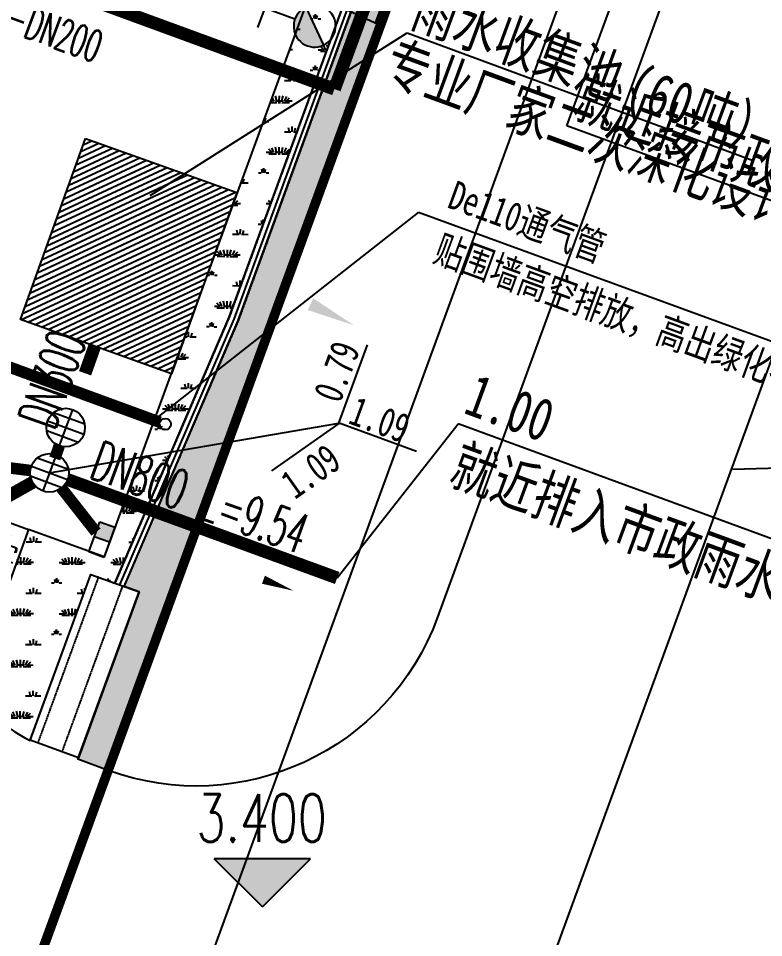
# Model space of a CAD drawing. Extents: x -111898 to 889894, y -2 to 1194865.
# Drawn here: x 699566 to 722772, y 815935 to 844572 of the extents above; entities that cross this region are included whole.
import ezdxf

# ---------------------------------------------------------------- set-up
doc = ezdxf.new("R2010")
doc.units = 0
doc.header["$LTSCALE"] = 10
doc.header["$MEASUREMENT"] = 0
doc.linetypes.add('CENTER', pattern=[50.8, 31.75, -6.35, 6.35, -6.35])
doc.linetypes.add('DASH', pattern=[0.35, 0.25, -0.1])
for name, color, linetype in [('0-WALL', 252, 'Continuous'), ('A-LIN-V', 9, 'Continuous'), ('DIM_雨水', 4, 'Continuous'), ('EQUIP_消火栓', 7, 'Continuous'), ('FM_ZF消防', 1, 'Continuous'), ('GPS-ZF废水', 31, 'Continuous'), ('Gps-ZF雨水', 4, 'TG_Y'), ('TEXT_消防', 1, 'Continuous'), ('TEXT_给水', 3, 'Continuous'), ('TEXT_雨水', 4, 'Continuous'), ('TWT_雨水口', 4, 'Continuous'), ('WELL_雨水', 4, 'Continuous'), ('建-文字', 7, 'Continuous'), ('污水标高', 2, 'Continuous'), ('雨水标高', 4, 'Continuous')]:
    doc.layers.add(name, color=color, linetype=linetype)
doc.layers.add('GPS-ZF消防', color=1, linetype='TG_X', lineweight=60)
doc.styles.add('-宋体', font='', dxfattribs={"width": 0.75})
doc.styles.add('_TWT_PIPEDN', font='SIMPLEX', dxfattribs={"width": 0.6, "height": 3, "bigfont": 'HZTXT'})
doc.styles.add('A-STANDARD', font='SIMPLEX', dxfattribs={"bigfont": 'GBCBIG'})
doc.styles.add('TG_LINETYPE', font='SIMPLEX', dxfattribs={"width": 0.8, "height": 3.5, "bigfont": 'HZTXT'})
doc.styles.get('-宋体').set_extended_font_data('SimSun')
doc.linetypes.add('TG_W', pattern='A,2,-0.3,["W",TG_LINETYPE,S=0.1,R=0,X=-0.23,Y=-0.15],0', length=2.3)
doc.linetypes.add('TG_WX', pattern='A,3,-0.6,["WX",TG_LINETYPE,S=0.1,R=0,X=-0.52,Y=-0.15],0', length=3.6)
doc.linetypes.add('TG_X', pattern='A,5,-0.3,["X",TG_LINETYPE,S=0.1,R=0,X=-0.23,Y=-0.15],0', length=5.3)
doc.linetypes.add('TG_Y', pattern='A,2,-0.3,["Y",TG_LINETYPE,S=0.1,R=0,X=-0.25,Y=-0.15],0', length=2.3)
pattern_1 = [(359.79974, (-824318.4, 704905.5), (1605.5824, 1594.398), [240, -48, 64, -48, 240, -960]), (359.79974, (-824398.3, 704953.8), (1605.5824, 1594.398), [160, -120, 240, -120, 160, -800]), (359.79974, (-823836, 705591.9), (1605.5824, 1594.398), [200, -80, 200, -1120]), (359.79974, (-824634.9, 705914.7), (1605.5824, 1594.398), [80, -160, 80, -1280]), (89.79974, (-824474.9, 705914.1), (-1594.398, 1605.5824), [144, -1456]), (89.79974, (-823998.3, 704952.4), (-1594.398, 1605.5824), [160, -1440]), (89.79974, (-823596, 705591), (-1594.398, 1605.5824), [160, -1440]), (44.79974, (-823790.3, 704935.7), (5.5922, 1599.9902), [160, -2102.7417]), (134.79974, (-824206.3, 704937.2), (-1599.9902, 5.5922), [160, -2102.7417]), (63.23469, (-823838.3, 704943.9), (5.5922, 1599.99023), [160, -3417.7088]), (75.7635, (-823918.27, 704952.15), (5.59221, 1599.99023), [160, -6436.969]), (75.7635, (-823516.03, 705590.75), (5.59221, 1599.99023), [128, -6468.969]), (75.7635, (-824442.9, 705914), (5.59221, 1599.99023), [112, -6484.969]), (103.835987, (-824078.27, 704952.7), (5.59221, 1599.99023), [160, -6436.969]), (103.835987, (-823676.03, 705591.3), (5.59221, 1599.99023), [128, -6468.969]), (103.835987, (-824506.9, 705914.2), (5.59221, 1599.99023), [112, -6484.969]), (116.364795, (-824158.3, 704945), (5.5922, 1599.99023), [160, -3417.7069])]

# ---------------------------------------------------------------- blocks, each defined once
blk = doc.blocks.new('G$CD8C487B3')
at = {"layer": 'A-LIN-V'}
blk.add_lwpolyline([(-830, 1420), (1170, 1420), (1170, -1580), (-830, -1580)], close=True, dxfattribs=at)
at = {"layer": '建-文字', "style": 'A-STANDARD'}
for s, p in [('吸烟亭', (1076, -1171)), ('成品', (131, -771))]:
    blk.add_text(s, height=1057.8, rotation=90, dxfattribs=at).set_placement(p)
blk = doc.blocks.new('$TwtSys$00000385')
for p, q in [((0, 331.4), (-130, 331.4)), ((0, 331.4), (0, 130.8)), ((0, 331.4), (130, 331.4)), ((92.5, 92.5), (-92.5, -92.5))]:
    blk.add_line(p, q)
for start, end in [(315, 135), (135, 315)]:
    blk.add_arc((0, 0), 130.8, start, end)
at = {"color": 0}
for points in [[(-33.9, 126.5), (-126.5, 33.9), (33.9, 126.5), (-126.5, -33.9)], [(-92.6, 92.6), (-92.6, 92.6), (-33.9, 126.5), (-126.5, 33.9)], [(33.9, 126.5), (-126.5, -33.9), (92.6, 92.6), (-92.6, -92.6)]]:
    blk.add_solid(points, dxfattribs=at)
blk = doc.blocks.new('$TwtSys$00000424')
for p, q in [((-500, 250), (500, 250)), ((-500, -250), (-500, 250)), ((0, -250), (0, 250)), ((500, 250), (500, -250)), ((500, -250), (-500, -250))]:
    blk.add_line(p, q)
blk.add_solid([(0, 250), (500, 250), (0, -250), (500, -250)])
blk = doc.blocks.new('$TWTSYS$00000375')
for p, q in [((0, 0.5, 0), (0, -0.5, 0)), ((0.433, 0.25, 0), (-0.433, 0.25, 0)), ((-0.5, 0, 0), (0.5, 0, 0)), ((0.433, -0.25, 0), (-0.433, -0.25, 0))]:
    blk.add_line(p, q)
blk.add_circle((0, 0, 0), 0.5)

msp = doc.modelspace()

# ---------------------------------------------------------------- hatches: boundary and pattern name
at = {"layer": '0-WALL'}
h = msp.add_hatch(dxfattribs=at)
h.set_pattern_fill('草坪或沼泽', color=8, scale=400, angle=-0.200257)
h.set_pattern_definition(pattern_1)
h.paths.add_polyline_path([(696130.98, 804098.61), (669562.33, 731379.54), (607880.43, 745535.24), (522571.73, 770781.34), (445339.53, 792957.04), (609790.27, 1011755.57), (618487.23, 1023194.24), (653205.56, 1069507.99), (721439.16, 1038957.87), (738262.84, 1027590.63), (761400.89, 1017231.07), (768403.04, 1001909.04), (737294.43, 916764), (736355.16, 917107.18), (742257.75, 933262.65), (741788.31, 933434.17), (745346.31, 941716.12), (767322.91, 1001866.69), (760648.1, 1016472.46), (737774.94, 1026713.42), (720951.27, 1038080.66), (653526.34, 1068268.72), (619285.33, 1022591.71), (610587.99, 1011152.54), (447011.62, 793517.34), (522851.61, 771741.38), (608134.4, 746502.95), (668925.9, 732551.6), (695191.71, 804441.78)])
h.paths.add_polyline_path([(702359.45, 821146.08), (701420.18, 821489.25), (703324.3, 826702.56), (702855.23, 826873.89), (706411.93, 835156.24), (730109.53, 900012.74), (731048.81, 899669.57)])
h = msp.add_hatch(dxfattribs=at)
h.set_pattern_fill('草坪或沼泽', color=8, scale=400, angle=-0.200257)
h.set_pattern_definition([(359.79974, (-824318.4, 704905.5), (1605.5824, 1594.398), [240, -48, 64, -48, 240, -960]), (359.79974, (-824398.3, 704953.8), (1605.5824, 1594.398), [160, -120, 240, -120, 160, -800]), (359.79974, (-823836, 705591.9), (1605.5824, 1594.398), [200, -80, 200, -1120]), (359.79974, (-824634.9, 705914.7), (1605.5824, 1594.398), [80, -160, 80, -1280]), (89.79974, (-824474.9, 705914.1), (-1594.398, 1605.5824), [144, -1456]), (89.79974, (-823998.3, 704952.4), (-1594.398, 1605.5824), [160, -1440]), (89.79974, (-823596, 705591), (-1594.398, 1605.5824), [160, -1440]), (44.79974, (-823790.3, 704935.7), (5.5922, 1599.9902), [160, -2102.7417]), (134.79974, (-824206.3, 704937.2), (-1599.9902, 5.5922), [160, -2102.7417]), (63.23469, (-823838.3, 704943.9), (5.5922, 1599.99023), [160, -3417.7088]), (75.7635, (-823918.27, 704952.15), (5.59221, 1599.99023), [160, -6436.969]), (75.7635, (-823516.03, 705590.75), (5.59221, 1599.99023), [128, -6468.969]), (75.7635, (-824442.9, 705914), (5.59221, 1599.99023), [112, -6484.969]), (103.835987, (-824078.27, 704952.7), (5.59221, 1599.99023), [160, -6436.969]), (103.835987, (-823676.03, 705591.3), (5.59221, 1599.99023), [128, -6468.969]), (103.835987, (-824506.9, 705914.2), (5.59221, 1599.99023), [112, -6484.969]), (116.364795, (-824158.3, 704945), (5.5922, 1599.99023), [160, -3417.7069])])
edge = h.paths.add_edge_path()
edge.add_line((741503.08, 933538.38), (741712.87, 934018.57))
edge.add_line((741712.87, 934018.57), (745060.96, 941812.89))
edge.add_line((745060.96, 941812.89), (766890.86, 1001849.76))
edge.add_line((766890.86, 1001849.76), (760346.98, 1016169.02))
edge.add_line((760346.98, 1016169.02), (737579.78, 1026362.54))
edge.add_line((737579.78, 1026362.54), (720756.11, 1037729.77))
edge.add_line((720756.11, 1037729.77), (653654.65, 1067773.01))
edge.add_line((653654.65, 1067773.01), (467795.25, 820503.81))
edge.add_line((467795.25, 820503.81), (468143.58, 820404.89))
edge.add_line((468143.58, 820404.89), (647181.92, 1058601.18))
edge.add_line((647181.92, 1058601.18), (648464.56, 1058132.56))
edge.add_line((648464.56, 1058132.56), (650350.23, 1063296.8))
edge.add_line((650350.23, 1063296.8), (720796.15, 1037558.69))
edge.add_line((720796.15, 1037558.69), (718909.6, 1032395.07))
edge.add_line((718909.6, 1032395.07), (725484.49, 1029992.9))
edge.add_line((725484.49, 1029992.9), (726513.26, 1032808.65))
edge.add_line((726513.26, 1032808.65), (729331.07, 1031779.14))
edge.add_line((729331.07, 1031779.14), (728302.36, 1028963.46))
edge.add_line((728302.36, 1028963.46), (747084.56, 1022101.19))
edge.add_line((747084.56, 1022101.19), (755217.14, 1018452.95))
edge.add_arc((743028.5, 1006160.87), 17310.64, -14.619994, 45.242091, ccw=False)
edge.add_line((759778.64, 1001791.54), (760685.99, 1001458.08))
edge.add_line((760685.99, 1001458.08), (765094.65, 999847.31))
edge.add_line((765094.65, 999847.31), (740941.69, 933744.02))
edge.add_line((740941.69, 933744.02), (741503.08, 933538.38))
h = msp.add_hatch(dxfattribs=at)
h.set_pattern_fill('草坪或沼泽', color=8, scale=400, angle=-0.200257)
h.set_pattern_definition(pattern_1)
edge = h.paths.add_edge_path()
edge.add_arc((670925.45, 835932.04), 3000.73, 160.898838, 249.92431)
edge.add_line((669895.41, 833113.63), (677597, 830299.76))
edge.add_arc((681200.31, 840162.12), 10500, 249.929711, 339.929709)
edge.add_line((691062.67, 836558.8), (714638.64, 901086.81))
edge.add_arc((704776.28, 904690.13), 10500, -20.070291, 69.929711)
edge.add_line((708379.59, 914552.49), (700677.97, 917366.35))
edge.add_arc((699648.49, 914547.74), 3000.73, 69.935502, 158.96099)
edge.add_line((696847.8, 915625.01), (711688.3, 910202.89))
edge.add_line((711688.3, 910202.89), (682930.43, 831491.86))
edge.add_line((682930.43, 831491.86), (668089.93, 836913.99))
h = msp.add_hatch(dxfattribs=at)
h.set_pattern_fill('草坪或沼泽', color=8, scale=400, angle=-0.200257)
h.set_pattern_definition(pattern_1)
edge = h.paths.add_edge_path()
edge.add_arc((702645.25, 827441.83), 6012.35, 187.809743, 243.167889)
edge.add_line((699931.41, 822076.82), (701821.95, 827251.28))
edge.add_line((701821.95, 827251.28), (702573.4, 826976.82))
edge.add_line((702573.4, 826976.82), (706133.84, 835264.85))
edge.add_line((706133.84, 835264.85), (710987.45, 848549.32))
edge.add_line((710987.45, 848549.32), (709954.28, 848926.8))
edge.add_line((709954.28, 848926.8), (702232.89, 827793.18))
edge.add_line((702232.89, 827793.18), (699884.71, 828651.11))
edge.add_line((699884.71, 828651.11), (698855.19, 825833.29))
edge.add_line((698855.19, 825833.29), (696688.67, 826624.85))
for points in [[(710012.3, 835012.6), (708750.35, 835847.75), (708575.62, 835487.93)], [(707166.64, 816891.24), (708666.64, 818391.24), (705666.64, 818391.24)]]:
    msp.add_hatch(color=8, dxfattribs=at).paths.add_polyline_path(points, flags=17)
at = {"layer": '雨水标高'}
h = msp.add_hatch(dxfattribs=at)
h.set_pattern_fill('ANSI31', color=256, scale=100)
h.set_pattern_definition([(24.9297, (627710.46, 831332.15), (-66.9141, 143.95856), [])])
h.paths.add_polyline_path([(701656.9, 840833.99), (706364.4, 839148.9), (704336.14, 833502.14), (699628.65, 835187.22)])

# ---------------------------------------------------------------- linework, layer by layer
at = {"layer": '0-WALL', "linetype": 'CENTER', "ltscale": 0.2}
msp.add_line((669562.33, 731379.54), (768403.04, 1001909.04), dxfattribs=at)
at = {"layer": '0-WALL'}
for p, q in [((707166.64, 816891.24), (705666.64, 818391.24)), ((708666.64, 818391.24), (705666.64, 818391.24)), ((707166.64, 816891.24), (708666.64, 818391.24))]:
    msp.add_line(p, q, dxfattribs=at)
at = {"layer": '0-WALL', "flags": 128}
for points in [[(824291.5, 1110085.34), (819779.13, 1098812.84), (796285.13, 1034509.04), (683479, 725755.96)], [(889393.54, 835287.52), (721810.34, 830518.41)]]:
    msp.add_lwpolyline(points, dxfattribs=at)
at = {"layer": '0-WALL'}
for points in [[(673693.26, 728114.7), (773803.93, 1002120.16), (765164.86, 1021024.11), (740702.33, 1031976.68), (723878.66, 1043343.91), (624903.43, 1087657.94), (607465.13, 1083055.04)], [(726228.06, 889826.15), (706272.44, 835207.11), (702714.26, 826925.28)], [(703324.84, 826702.36), (701437.34, 821536.22), (699934.5, 822085.29), (701821.95, 827251.28), (703324.84, 826702.36)]]:
    msp.add_lwpolyline(points, dxfattribs=at)
at = {"layer": '0-WALL', "color": 1, "linetype": 'DASH', "ltscale": 3, "const_width": 300}
msp.add_lwpolyline([(768403.04, 1001909.04), (761400.89, 1017231.07), (738262.84, 1027590.63), (721439.16, 1038957.87), (653205.56, 1069507.99), (618487.23, 1023194.24), (609790.27, 1011755.57), (445339.53, 792957.04), (522571.73, 770781.34), (607880.43, 745535.24), (669562.33, 731379.54)], close=True, dxfattribs=at)
at = {"layer": '0-WALL', "linetype": 'CENTER', "ltscale": 0.2}
msp.add_lwpolyline([(768403.04, 1001909.04), (761400.89, 1017231.07), (738262.84, 1027590.63), (721439.16, 1038957.87), (653205.56, 1069507.99), (618487.23, 1023194.24), (609790.27, 1011755.57), (445339.53, 792957.04), (522571.73, 770781.34), (607880.43, 745535.24), (669562.33, 731379.54)], close=True, dxfattribs=at)
at = {"layer": '0-WALL', "ltscale": 10}
msp.add_lwpolyline([(732985.07, 905562.62), (733176.82, 905492.56, -0.41421265), (737945.59, 895233.01), (712619.45, 825914.72, -0.41421335), (702359.9, 821145.92), (702359.45, 821146.08)], format="xyb", dxfattribs=at)
at = {"layer": '0-WALL'}
msp.add_lwpolyline([(702359.45, 821146.08), (701420.18, 821489.25), (703324.3, 826702.56), (702855.23, 826873.89), (706411.93, 835156.24), (730109.53, 900012.74), (731048.81, 899669.57)], close=True, dxfattribs=at)
at = {"layer": '0-WALL', "linetype": 'DASH'}
for points in [[(726043.14, 889757.11), (706132.98, 835262.51), (702576.29, 826984.64)], [(726324.92, 889654.16), (706411.91, 835151.73), (702851.93, 826866.21)], [(702056.78, 827165.51), (700169.32, 821999.5)], [(702808.22, 826891.05), (700920.74, 821724.96)]]:
    msp.add_lwpolyline(points, dxfattribs=at)
at = {"layer": '0-WALL'}
msp.add_lwpolyline([(696688.67, 826624.85, 0.24635536), (699931.41, 822076.82), (701821.95, 827251.28), (702573.4, 826976.82), (706133.84, 835264.85), (710987.45, 848549.32), (709954.28, 848926.8), (702232.89, 827793.18), (699884.71, 828651.11), (698855.19, 825833.29), (696688.67, 826624.85)], format="xyb", dxfattribs=at)
at = {"layer": 'DIM_雨水'}
msp.add_lwpolyline([(705683, 827642.57, 0, 0, 0), (708136.08, 826740, 0, 266.67, 0), (707197.59, 827085.3, 0, 0, 0)], format="xyseb", dxfattribs=at)
at = {"layer": 'FM_ZF消防'}
msp.add_lwpolyline([(711568.18, 849602.85), (712452.76, 849279.66), (710677.21, 844419.94), (709821.04, 844820.88), (711568.18, 849602.85)], dxfattribs=at)
at = {"layer": 'GPS-ZF废水', "const_width": 360}
msp.add_lwpolyline([(690810.58, 836815.52), (703971.38, 831990.77)], dxfattribs=at)
at = {"layer": 'GPS-ZF废水', "linetype": 'TG_W'}
msp.add_circle((704139.2, 831929.88), 178.53, dxfattribs=at)
at = {"layer": 'GPS-ZF消防', "linetype": 'TG_WX', "ltscale": 0.1, "const_width": 400}
for points in [[(691431.76, 848960.3), (709408.46, 842369.37)], [(709408.46, 842369.37), (710386.39, 845035.27)], [(709408.46, 842369.37), (709408.86, 842369.22)]]:
    msp.add_lwpolyline(points, dxfattribs=at)
at = {"layer": 'Gps-ZF雨水', "ltscale": 0.1}
for points, const_width in [([(701642.08, 833515.66), (701942.39, 834359)], 400), ([(688437.25, 831925.35), (699939.32, 830487.03)], 360), ([(700700.43, 830863.05), (700840.09, 831258.64)], 360), ([(696716.78, 828266.12), (700011.67, 830118.54)], 400), ([(701098.24, 830206.67), (709493.09, 827139.53)], 400), ([(701983.66, 828568.03), (700905.33, 829940.75)], 360)]:
    msp.add_lwpolyline(points, dxfattribs=dict(at, const_width=const_width))
at = {"layer": 'TEXT_给水'}
for p, q in [((716646.16, 841224.85), (719084.79, 847899.43)), ((732368.72, 835447.32), (716646.16, 841224.85))]:
    msp.add_line(p, q, dxfattribs=at)
at = {"layer": '污水标高', "color": 2}
for p in [(703790.72, 832057), (729383.31, 832181.86)]:
    msp.add_line(p, (712024.58, 838524.05), dxfattribs=at)
at = {"layer": '雨水标高'}
for p, q in [((703667.48, 839052.17), (711671.07, 844126.75, 0)), ((711671.07, 844126.75, 0), (722450.16, 840147.6)), ((700534.68, 830412.58), (709546.71, 831965.95)), ((707460.44, 830472.5), (709555.46, 831954.55)), ((709493.09, 827139.53), (713256.17, 831946.36)), ((709554.83, 831971.18), (711963.23, 831085.05)), ((729147.76, 826099.31), (713256.17, 831946.36))]:
    msp.add_line(p, q, dxfattribs=at)
at = {"layer": '雨水标高', "color": 1}
msp.add_line((709546.71, 831965.95), (710440.36, 834399.02), dxfattribs=at)
at = {"layer": '雨水标高'}
msp.add_lwpolyline([(701656.9, 840833.99), (706364.4, 839148.9), (704336.14, 833502.14), (699628.65, 835187.22)], close=True, dxfattribs=at)

# ---------------------------------------------------------------- block references
at = {"layer": '0-WALL', "rotation": 339.9297117434376}
msp.add_blockref('G$CD8C487B3', (698298.45, 827718.85), dxfattribs=at)
at = {"layer": 'EQUIP_消火栓', "xscale": 5, "yscale": 5, "zscale": 5, "rotation": 69.92971136792873}
msp.add_blockref('$TwtSys$00000385', (708792.14, 844329.85), dxfattribs=at)
at = {"layer": 'TWT_雨水口', "rotation": 69.92970842670957}
msp.add_blockref('$TwtSys$00000424', (702165.33, 828336.76), dxfattribs=at)
at = {"layer": 'WELL_雨水', "xscale": 1200, "yscale": 1200, "zscale": 1200, "rotation": 339.79974336667}
for p in [(701039.84, 831824.41), (700534.68, 830412.58)]:
    msp.add_blockref('$TWTSYS$00000375', p, dxfattribs=at)

# ---------------------------------------------------------------- texts
at = {"layer": '0-WALL', "color": 7, "style": 'A-STANDARD', "width": 0.705882}
msp.add_text('3.400', height=1487.5, dxfattribs=at).set_placement((705116.64, 818916.24))
at = {"layer": 'TEXT_消防', "style": '_TWT_PIPEDN', "width": 0.557143}
msp.add_text('WX-DN200', height=980, rotation=339.865165, dxfattribs=at).set_placement((698144.64, 844577.35))
at = {"layer": 'TEXT_给水', "style": '-宋体', "width": 0.75}
msp.add_text('就近接市政给水管网接入点', height=1321.73, rotation=339.799744, dxfattribs=at).set_placement((716772.52, 841570.69))
at = {"layer": 'TEXT_雨水', "style": '_TWT_PIPEDN', "width": 0.557143}
for s, rotation, p in [('DN300', 70.399344, (700691.5, 831703.24)), ('DN800', 339.92972, (701730.49, 830281.76)), ('L=9.54', 339.92972, (705197.75, 829014.96))]:
    msp.add_text(s, height=1225, rotation=rotation, dxfattribs=at).set_placement(p)
at = {"layer": '污水标高', "color": 2, "style": '-宋体', "width": 0.75}
for s, p in [('De110通气管', (712883.04, 838693.28)), ('贴围墙高空排放，高出绿化不小于2.5米', (712436.84, 837026.16))]:
    msp.add_text(s, height=900, rotation=339.929672, dxfattribs=at).set_placement(p)
at = {"layer": '雨水标高', "style": '-宋体', "width": 0.75}
for s, height, rotation, p in [('雨水收集池', 1321.73, 339.799744, (711721.98, 844363.48)), ('专业厂家二次深化设计', 1321.73, 339.799744, (710851.35, 842673.44)), ('(60', 1321.73, 339.799744, (718374.57, 841915.76)), ('吨）', 1321.73, 339.799744, (720370.35, 841181.45)), ('0.79', 906.329, 69.799743, (709581.28, 832548.78)), ('1.00', 1321.73, 339.799744, (713382.53, 832292.2)), ('1.09', 906.329, 339.799744, (709800.78, 831968.55)), ('就近排入市政雨水管网接入点', 1321.73, 339.799744, (712913.95, 830122.18)), ('1.09', 906.329, 35.27632, (708172.84, 829564))]:
    msp.add_text(s, height=height, rotation=rotation, dxfattribs=at).set_placement(p)

doc.saveas('drawing.dxf')
